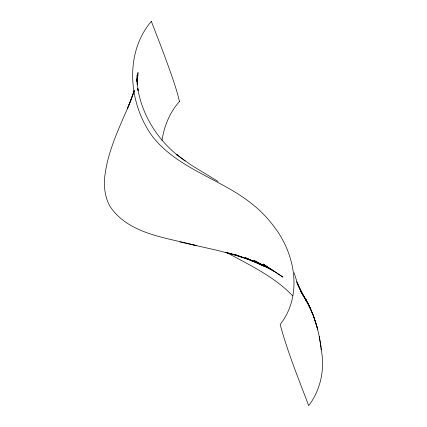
<?xml version="1.0" encoding="UTF-8"?>
<svg xmlns="http://www.w3.org/2000/svg" width="427" height="427" viewBox="0 0 427 427"><rect width="100%" height="100%" fill="white"/><g stroke="black" fill="none" stroke-linecap="round" stroke-linejoin="round"><path stroke-width="0.64" d="M136.886 81.295L137.916 75.029L136.891 80.698M161.998 140.51C164.037 126.264 169.786 112.408 179.377 101.583M136.859 80.74L137.649 77.543L136.875 81.327L138.033 72.537L137.072 80.041L137.227 77.586L137.232 84.546L137.104 75.211L137.248 82.843L138.102 90.508L137.74 88.373C142.084 114.676 156.912 138.743 177.659 155.337L176.26 154.275L185.222 161.128M134.281 90.124L130.689 100.761L134.27 90.93L127.273 109.008L130.443 101.348C119.976 126.67 106.889 151.766 104.487 179.489C103.991 188.585 105.41 197.888 109.76 205.979C128.217 234.396 166.92 237.642 196.815 245.674L179.938 241.986M151.313 21.35C123.713 53.935 128.66 105.149 153.528 137.846C179.34 169.343 221.245 179.11 252.197 204.063A126.771 121.738 -19.3 0 1 274.817 227.687C295.521 254.903 302.556 296.06 280.192 324.472C287.606 352.206 298.569 378.834 308.694 405.65C320.992 389.467 325.283 367.925 320.907 348.16M190.036 244.191L216.147 250.083L236.553 255.287M236.59 255.223L225.808 252.362L249.192 259.531M244.271 257.785L235.576 254.844L259.066 263.539L245.125 257.561L267.377 267.521L274.807 271.684L282.989 277.139L263.229 264.057L274.807 271.684L254.348 260.593L267.377 267.521L260.273 264.057M251.396 260.379L263.694 266.128L253.515 261.18M253.424 261.046L259.114 263.518M253.275 261.073L256.216 262.413L252.282 260.571M246.699 258.447L252.437 261.228M226.705 252.549C245.018 262.573 264.019 271.684 280.459 284.718A127.331 122.277 -19.3 0 1 292.58 295.772M218.037 181.438L191.168 165.078L176.26 154.275M305.684 299.359L310.819 309.367L305.684 299.359L300.789 291.577L306.212 300.346L305.684 299.359C314.555 314.752 319.188 332.19 321.398 349.718M305.353 299.178L302.898 294.972C309.783 305.588 314.502 317.4 317.747 329.591L313.226 315.195L308.572 304.739L305.972 300.229M306.212 300.346L297.416 283.79L301.862 293.184L297.064 283.005M296.445 281.697L297.171 283.266M300.394 290.077L296.717 281.137L294.15 272.752M320.41 345.576L320.661 346.868M319.182 336.359L320.992 347.311M151.329 21.393A864.312 22.695 65.5 0 1 179.431 101.706"/></g></svg>
